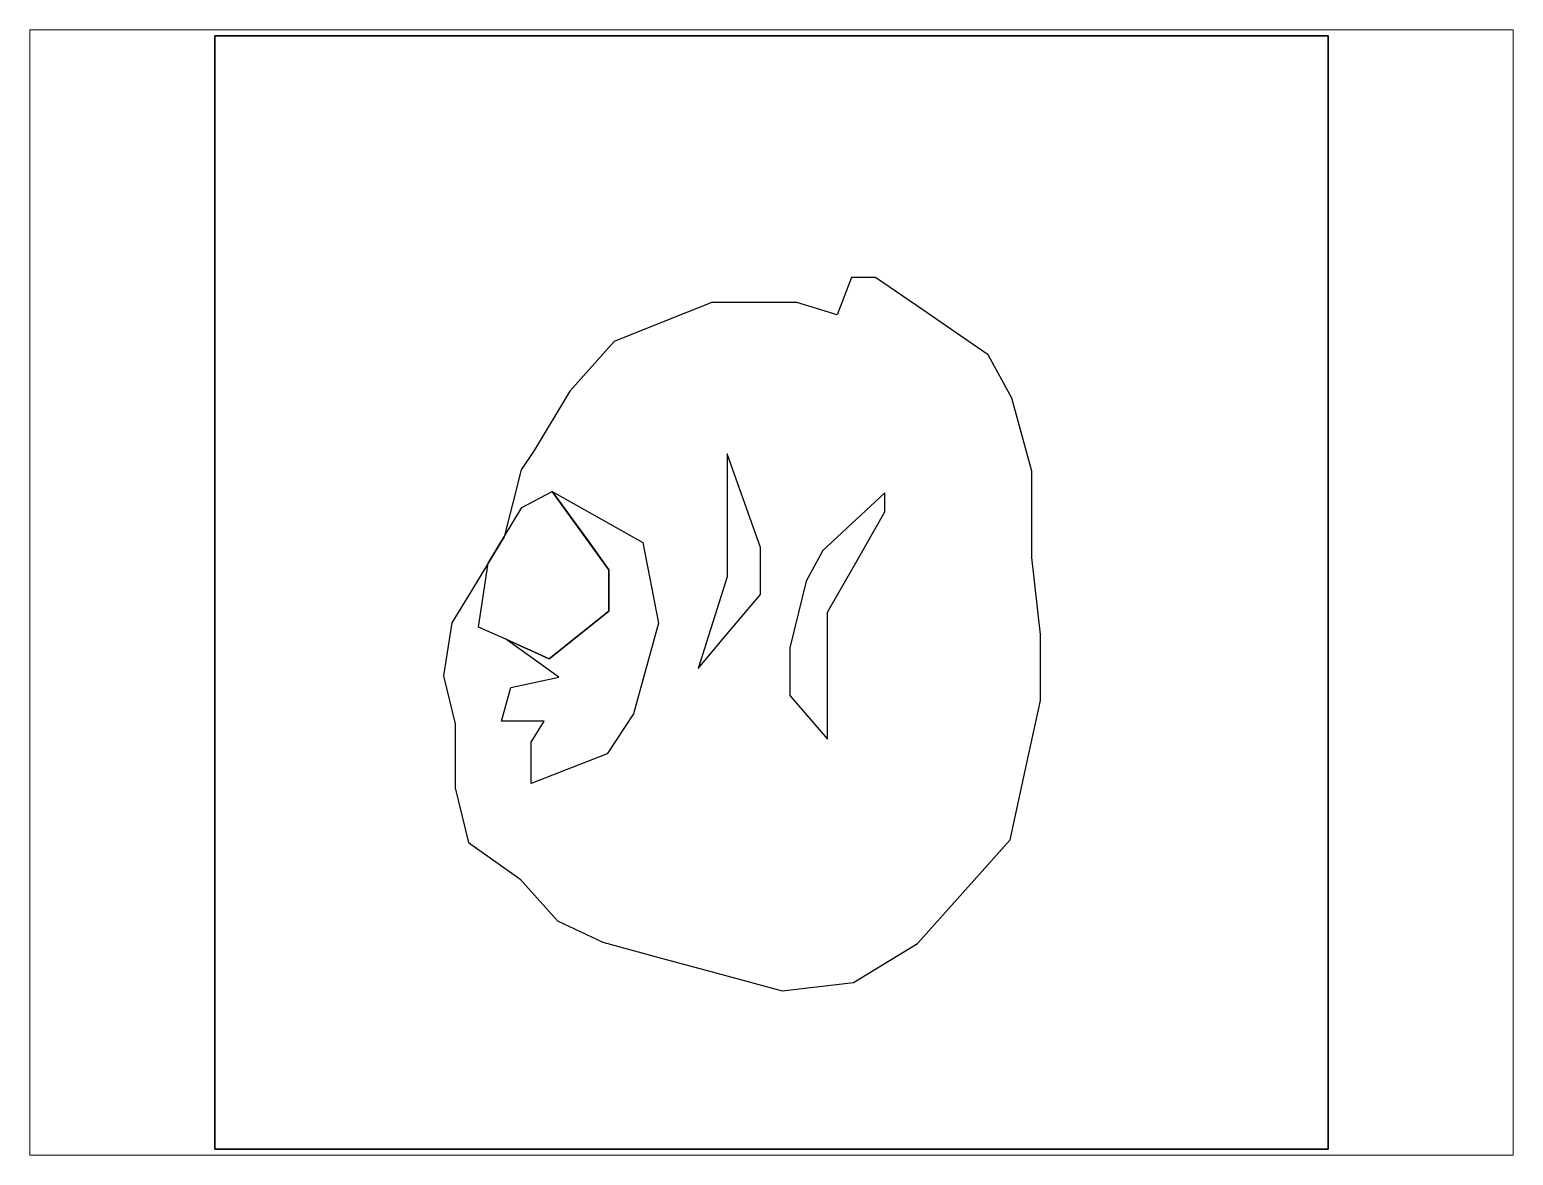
# Paper-space layout 'Présentation1' of a CAD drawing. Header units: millimetres. Extents: x 26 to 231, y 20 to 176.
# The model-space entities are those that its viewports show. They can reach past a viewport. Long polylines and large blocks are cut down to what shows.
import ezdxf

# ---------------------------------------------------------------- set-up
doc = ezdxf.new("R2010")
doc.units = ezdxf.units.MM
doc.layers.add('PDF _Images', color=7, linetype='Continuous')
picture_1 = doc.add_image_def('image1.png', size_in_pixel=(512, 512))
picture_2 = doc.add_image_def('image2.png', size_in_pixel=(512, 512))
picture_3 = doc.add_image_def('image3.png', size_in_pixel=(512, 512))
picture_4 = doc.add_image_def('image4.png', size_in_pixel=(512, 512))

msp = doc.modelspace()

# ---------------------------------------------------------------- linework, layer by layer
for points in [[(2.0395, 4.4632), (1.9566, 4.339), (1.9027, 4.1278), (1.8476, 3.9118), (1.7452, 3.7427), (1.6348, 3.5604), (1.5146, 3.3618), (1.4593, 3.0222), (1.5339, 2.7158), (1.5339, 2.3071), (1.621, 1.9593), (1.9484, 1.7274), (2.1888, 1.4583), (2.4789, 1.3216), (2.8601, 1.2181), (3.2094, 1.1232), (3.6244, 1.0106), (4.0785, 1.0649), (4.4888, 1.3133), (4.7954, 1.657), (5.0805, 1.9765), (5.185, 2.4562), (5.274, 2.8648), (5.274, 3.2867), (5.2184, 3.7794), (5.2184, 4.3301), (5.0899, 4.7961), (4.9407, 5.0735), (4.7294, 5.2184), (4.5217, 5.3608), (4.221, 5.567), (4.0663, 5.567), (3.9751, 5.3302), (3.7182, 5.4089), (3.5317, 5.4089), (3.1753, 5.4089), (2.8645, 5.2847), (2.5516, 5.1596), (2.2678, 4.8416), (2.0395, 4.4632)], [(3.0867, 3.0704), (3.2731, 3.291), (3.485, 3.542), (3.485, 3.8426), (3.2731, 4.4425), (3.2731, 3.6564), (3.0867, 3.0704)], [(2.1345, 3.1324), (1.8584, 3.2565), (1.6837, 3.3351), (1.7452, 3.7427), (1.9607, 4.0987), (2.1551, 4.2012), (2.3898, 3.8771), (2.5173, 3.7009), (2.5173, 3.4358), (2.1345, 3.1324)], [(2.1551, 4.2012), (2.7342, 3.8746), (2.8337, 3.3602), (2.6736, 2.7809), (2.5049, 2.5258), (2.0203, 2.3356), (2.0203, 2.5993), (2.1025, 2.7333), (1.8299, 2.7333), (1.8905, 2.9495), (2.1977, 3.0143), (1.8584, 3.2565), (2.1345, 3.1324), (2.5173, 3.4358), (2.5173, 3.7009), (2.1551, 4.2012)], [(3.9128, 2.6186), (3.9128, 2.8434), (3.9128, 3.1296), (3.9128, 3.4294), (4.0764, 3.7156), (4.2795, 4.0707), (4.2795, 4.1925), (4.0969, 4.0222), (3.8836, 3.8232), (3.7768, 3.6289), (3.6733, 3.2014), (3.6733, 2.898), (3.9128, 2.6186)]]:
    msp.add_lwpolyline(points)

# ---------------------------------------------------------------- pictures from other files: only their frames are drawn
at = {"layer": 'PDF _Images', "color": 7, "lineweight": 35}
image = msp.add_image(picture_1, insert=(0, 0), size_in_units=(7.1111, 7.1111), dxfattribs=dict(at, brightness=66))
image.dxf.flags = 15
image = msp.add_image(picture_2, insert=(0, 0), size_in_units=(7.1111, 7.1111), dxfattribs=dict(at, brightness=66))
image.dxf.flags = 15
image = msp.add_image(picture_3, insert=(0, 0), size_in_units=(7.1111, 7.1111), dxfattribs=at)
image.dxf.flags = 15
image = msp.add_image(picture_4, insert=(0, 0), size_in_units=(7.1111, 7.1111), dxfattribs=at)
image.dxf.flags = 15

psp = doc.layouts.new('Présentation1')

# ---------------------------------------------------------------- viewports
at = {"layer": '0'}
psp.add_viewport(center=(128.5, 97.5), size=(205.6, 156), view_center_point=(3.5556, 3.5556), view_height=7.191161, dxfattribs=at)

doc.saveas('drawing.dxf')
